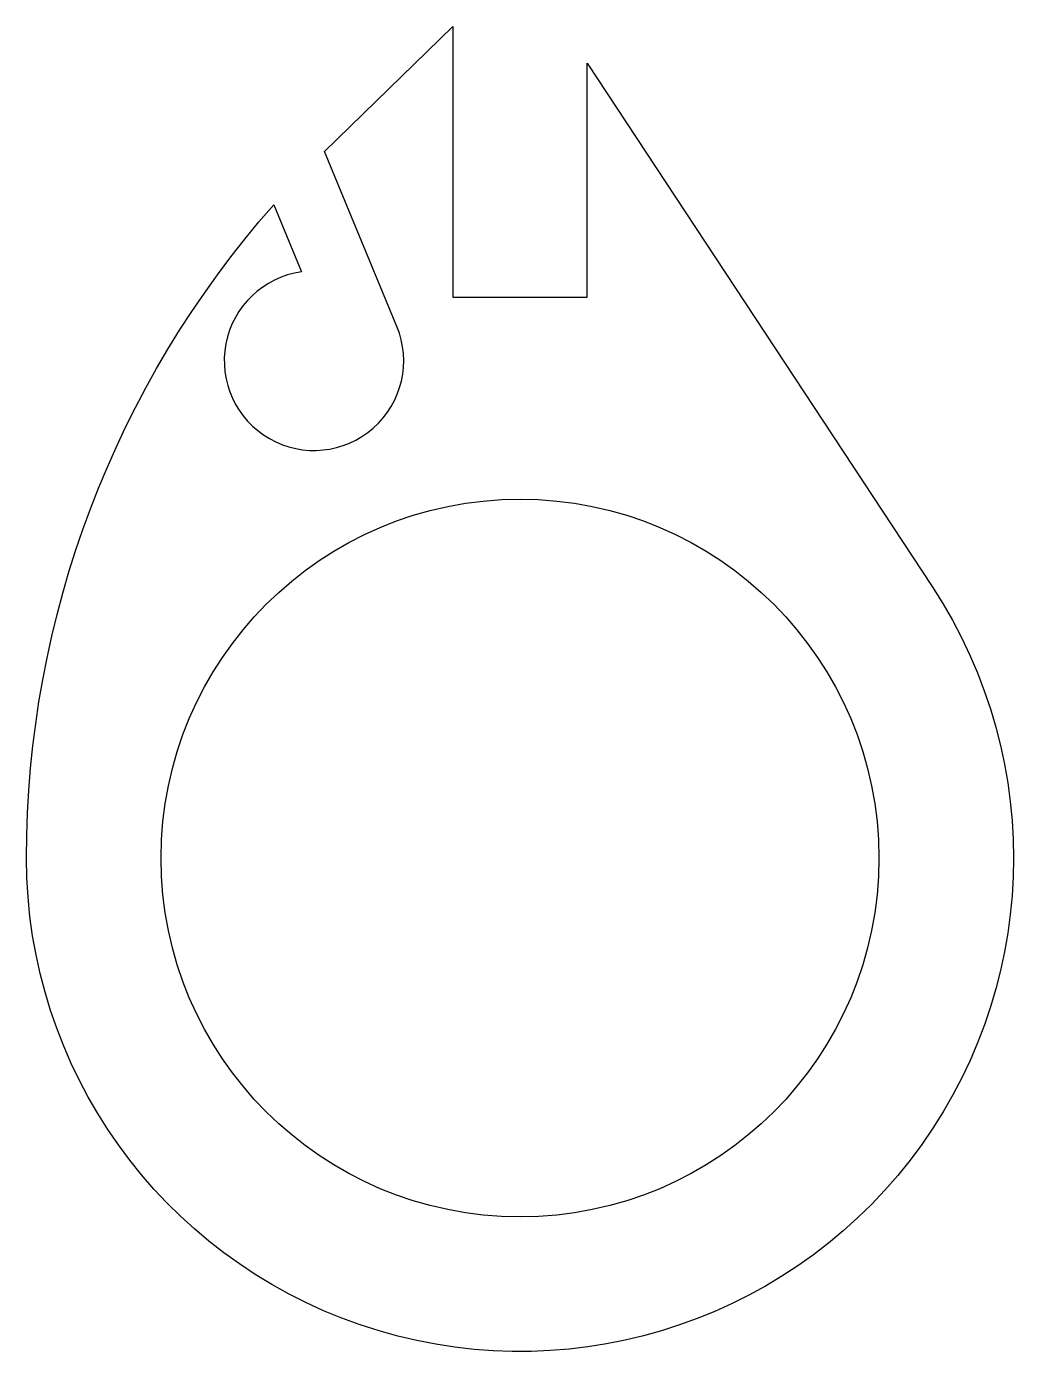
# Model space of a CAD drawing. Header units: millimetres. Extents: x -11 to 11, y -11 to 18.5.
import ezdxf

# ---------------------------------------------------------------- set-up
doc = ezdxf.new("R2010")
doc.units = ezdxf.units.MM
doc.layers.get('0').update_dxf_attribs({"linetype": 'CONTINUOUS'})

msp = doc.modelspace()

# ---------------------------------------------------------------- linework, layer by layer
msp.add_lwpolyline([(9.187, 6.05, -1.34375), (-11, 0.002, -0.182811), (-5.49, 14.561), (-4.871, 13.067, 2.923997), (-2.744, 11.852), (-4.359, 15.75), (-1.5, 18.537), (-1.5, 12.5), (1.5, 12.5), (1.5, 17.722)], format="xyb", close=True)
msp.add_circle((0, 0), 8)

doc.saveas('drawing.dxf')
